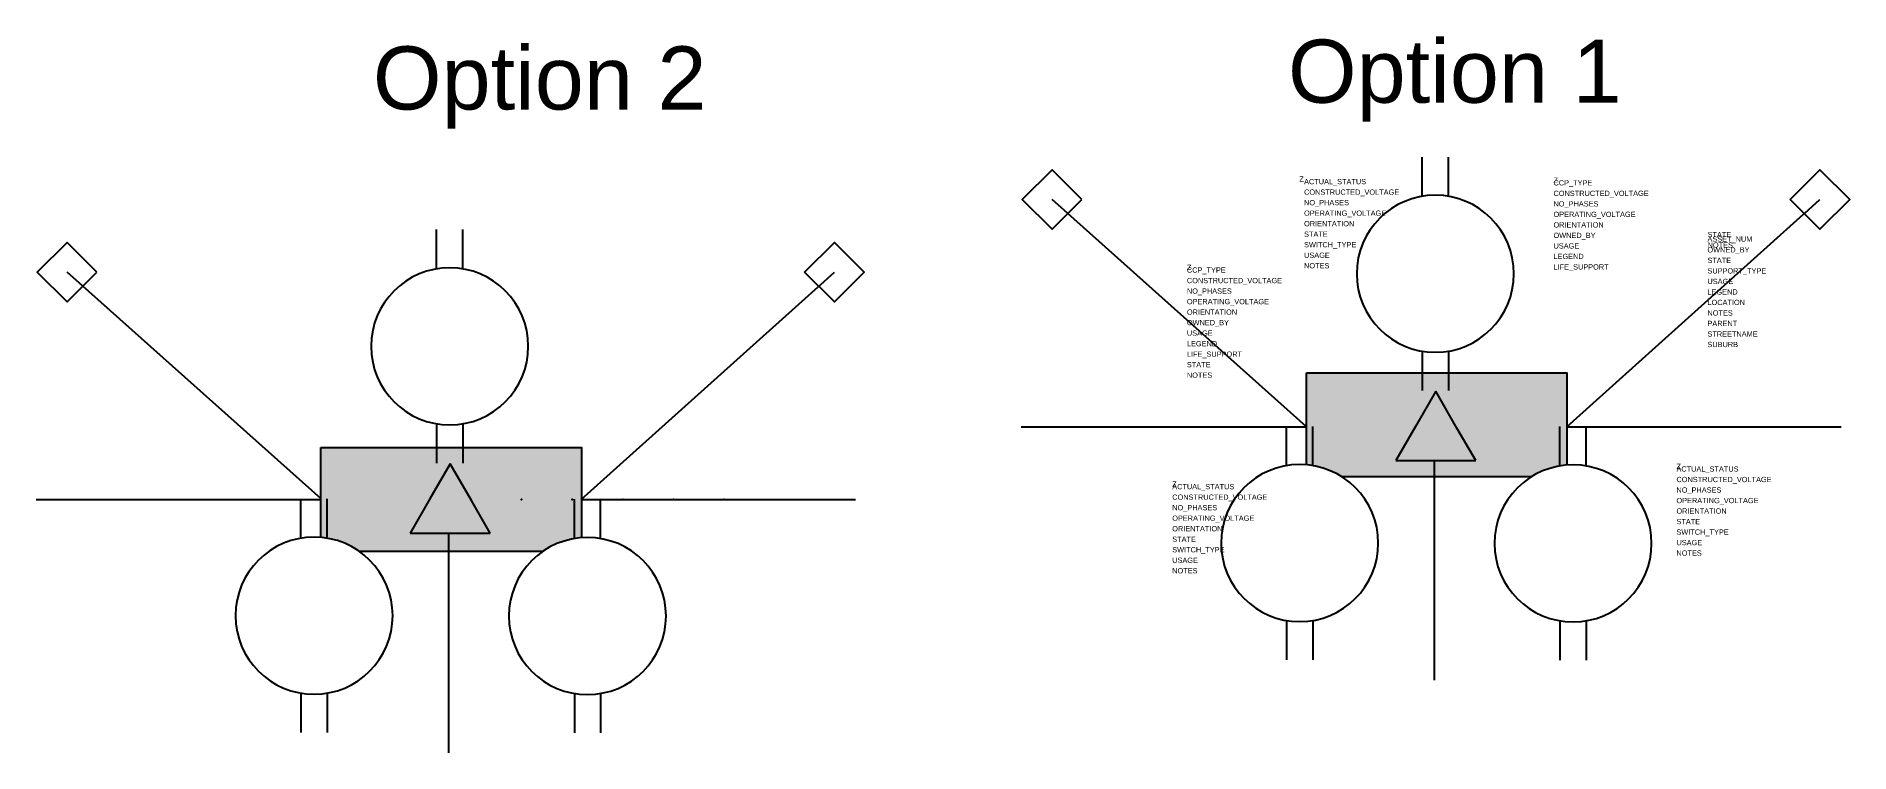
# Model space of a CAD drawing. Header units: metres. Extents: x 315338.8 to 315373.3, y 6257500 to 6257513.6.
import ezdxf
from ezdxf.enums import TextEntityAlignment as Align

# ---------------------------------------------------------------- set-up
doc = ezdxf.new("R2010")
doc.units = ezdxf.units.M
doc.layers.get('0').update_dxf_attribs({"color": 6})
for name, color, linetype in [('Equip_LV_EXT', 7, 'Continuous'), ('Equip_LV_NEW', 2, 'Continuous'), ('Mains_LV_EXT', 7, 'Continuous'), ('Services_SP_EXT', 7, 'Continuous'), ('Services_SP_NEW', 2, 'Continuous'), ('SupportsUG_SP_LV_EXT', 7, 'Continuous'), ('SupportsUG_SP_LV_NEW', 2, 'Continuous')]:
    doc.layers.add(name, color=color, linetype=linetype)
doc.styles.get("Standard").update_dxf_attribs({"font": 'arial.ttf'})

# ---------------------------------------------------------------- blocks, each defined once
blk = doc.blocks.new('CCP_NEW')
for tag, flags, p in [('CCP_TYPE', 9, (1.5, 0)), ('ORIENTATION', 9, (1.5, -0.2)), ('USAGE', 9, (1.5, -0.4)), ('LEGEND', 9, (1.5, -0.6)), ('STATE', 9, (1.5, -1)), ('LIFE_SUPPORT', 9, (1.5, -0.8)), ('OWNED_BY', 9, (1.5, -1.2)), ('OPERATED_BY', 9, (1.5, -1.4)), ('OPERATING_VOLTAGE', 9, (1.5, -1.8)), ('MAINTAINED_BY', 9, (1.5, -1.6)), ('CONSTRUCTED_VOLTAGE', 9, (1.5, -2)), ('Z', 1, (1.5, -2.4)), ('NUMBER_OF_PHASES', 9, (1.5, -2.2))]:
    blk.add_attdef(tag, text='', height=0.2, dxfattribs=dict(flags=flags)).set_placement(p, align=Align.MIDDLE_LEFT)
blk.add_wipeout([(0, 0.566), (0.566, 0), (0, -0.566), (-0.566, 0)])
blk.add_lwpolyline([(-0.566, 0), (0, 0.566), (0.566, 0), (0, -0.566), (-0.566, 0)])
blk = doc.blocks.new('*U48')
for tag, height, flags, p in [('ASSET_NUM', 2.5, 8, (3.809, 3.824)), ('STREET_CODE', 0.2, 9, (3.309, 1.824)), ('OWNED_BY', 0.2, 9, (3.309, 1.624)), ('OPERATED_BY', 0.2, 9, (3.309, 1.424)), ('STATE', 0.2, 9, (3.309, 1.024)), ('MAINTAINED_BY', 0.2, 9, (3.309, 1.224)), ('SUPPORT_TYPE', 0.2, 9, (3.309, 0.824)), ('USAGE', 0.2, 9, (3.309, 0.624)), ('LEGEND', 0.2, 9, (3.309, 0.424)), ('SUBURB', 0.2, 9, (3.309, 0.024)), ('PARENT', 0.2, 9, (3.309, 0.224)), ('STREETNAME', 0.2, 9, (3.309, -0.176)), ('LOCATION', 0.2, 9, (3.309, -0.376)), ('Z', 0.2, 1, (3.309, -0.776)), ('NOTES', 0.2, 9, (3.309, -0.576))]:
    blk.add_attdef(tag, text='', height=height, dxfattribs=dict(flags=flags)).set_placement(p, align=Align.MIDDLE_LEFT)
blk.add_wipeout([(-2.475, 0.99), (2.475, 0.99), (2.475, -0.99), (-2.475, -0.99)])
h = blk.add_hatch(color=256)
h.dxf.hatch_style = 2
h.paths.add_polyline_path([(-2.475, 0.99), (-2.475, -0.99), (2.475, -0.99), (2.475, 0.99)])
at = {"lineweight": -3}
blk.add_lwpolyline([(-2.475, 0.99), (2.475, 0.99), (2.475, -0.99), (-2.475, -0.99)], close=True, dxfattribs=at)
blk = doc.blocks.new('*U49')
blk.add_wipeout([(-1.168, 0.932), (-1.275, 0.778), (-1.363, 0.612), (-1.429, 0.436), (-1.472, 0.254), (-1.492, 0.067), (-1.489, -0.12), (-1.462, -0.306), (-1.412, -0.487), (-1.34, -0.66), (-1.247, -0.823), (-1.134, -0.973), (-1.003, -1.107), (-0.857, -1.224), (-0.696, -1.322), (-0.525, -1.399), (-0.346, -1.453), (-0.161, -1.485), (0.026, -1.494), (0.213, -1.479), (0.397, -1.44), (0.574, -1.379), (0.743, -1.296), (0.899, -1.193), (1.042, -1.071), (1.168, -0.932), (1.275, -0.778), (1.363, -0.612), (1.429, -0.436), (1.472, -0.254), (1.492, -0.067), (1.489, 0.12), (1.462, 0.306), (1.412, 0.487), (1.34, 0.66), (1.247, 0.823), (1.134, 0.973), (1.003, 1.107), (0.857, 1.224), (0.696, 1.322), (0.525, 1.399), (0.346, 1.453), (0.161, 1.485), (-0.026, 1.494), (-0.213, 1.479), (-0.397, 1.44), (-0.574, 1.379), (-0.743, 1.296), (-0.899, 1.193), (-1.042, 1.071)])
for p, q in [((-0.249, 1.473), (-0.249, 2.22)), ((0.249, 1.473), (0.249, 2.22)), ((-0.249, -1.473), (-0.249, -2.22)), ((0.249, -1.473), (0.249, -2.22))]:
    blk.add_line(p, q)
blk.add_lwpolyline([(1.494, 0, 1), (-1.494, 0, 1)], format="xyb", close=True)
for tag, p, flags in [('Z', (0, 0), 1), ('ORIENTATION', (0, 0), 9), ('USAGE', (0, -0.2), 9), ('NOTES', (0, -0.4), 9)]:
    blk.add_attdef(tag, p, '', height=0.2, dxfattribs=dict(flags=flags))
blk = doc.blocks.new('*U46')
for tag, height, flags, p in [('ASSET_NUM', 2.5, 8, (3.809, 3.824)), ('STREET_CODE', 0.2, 9, (3.309, 1.824)), ('OWNED_BY', 0.2, 9, (3.309, 1.624)), ('OPERATED_BY', 0.2, 9, (3.309, 1.424)), ('STATE', 0.2, 9, (3.309, 1.024)), ('MAINTAINED_BY', 0.2, 9, (3.309, 1.224)), ('SUPPORT_TYPE', 0.2, 9, (3.309, 0.824)), ('USAGE', 0.2, 9, (3.309, 0.624)), ('LEGEND', 0.2, 9, (3.309, 0.424)), ('SUBURB', 0.2, 9, (3.309, 0.024)), ('PARENT', 0.2, 9, (3.309, 0.224)), ('STREETNAME', 0.2, 9, (3.309, -0.176)), ('LOCATION', 0.2, 9, (3.309, -0.376)), ('Z', 0.2, 1, (3.309, -0.776)), ('NOTES', 0.2, 9, (3.309, -0.576))]:
    blk.add_attdef(tag, text='', height=height, dxfattribs=dict(flags=flags)).set_placement(p, align=Align.MIDDLE_LEFT)
blk.add_wipeout([(-2.475, 0.99), (2.475, 0.99), (2.475, -0.99), (-2.475, -0.99)])
h = blk.add_hatch(color=256)
h.dxf.hatch_style = 2
h.paths.add_polyline_path([(-2.475, 0.99), (-2.475, -0.99), (2.475, -0.99), (2.475, 0.99)])
at = {"lineweight": -3}
blk.add_lwpolyline([(-2.475, 0.99), (2.475, 0.99), (2.475, -0.99), (-2.475, -0.99)], close=True, dxfattribs=at)

msp = doc.modelspace()

# ---------------------------------------------------------------- linework, layer by layer
msp.add_point((315351.891, 6257504.786))

# ---------------------------------------------------------------- block references
at = {"layer": 'Services_SP_EXT', "xscale": -1}
msp.add_blockref('CCP_NEW', (315339.4, 6257509.109), dxfattribs=at)
at = {"layer": 'Services_SP_EXT'}
msp.add_blockref('CCP_NEW', (315353.985, 6257509.109), dxfattribs=at)
at = {"layer": 'Services_SP_NEW', "xscale": -1}
msp.add_blockref('CCP_NEW', (315358.123, 6257510.49), dxfattribs=at)
at = {"layer": 'Services_SP_NEW'}
msp.add_blockref('CCP_NEW', (315372.718, 6257510.49), dxfattribs=at)
at = {"layer": 'SupportsUG_SP_LV_EXT'}
msp.add_blockref('*U48', (315346.7, 6257504.785), dxfattribs=at)
at = {"layer": 'SupportsUG_SP_LV_NEW'}
msp.add_blockref('*U46', (315365.434, 6257506.203), dxfattribs=at)

# ---------------------------------------------------------------- texts
for s, p in [('Option 2', (315345.213, 6257512.202)), ('Option 1', (315362.606, 6257512.331))]:
    msp.add_text(s, height=1.2011).set_placement(p)
at = {"layer": 'Equip_LV_NEW', "flags": 1}
for p in [(315362.822, 6257510.831), (315369.99, 6257505.365), (315360.406, 6257505.029)]:
    msp.add_attdef('Z', p, 'null', height=0.1, dxfattribs=at)
at = {"layer": 'Equip_LV_NEW', "flags": 9}
for tag, text, p in [('STATE', 'Inservice', (315362.912, 6257509.831)), ('USAGE', 'LV', (315362.912, 6257509.431)), ('NOTES', '', (315362.912, 6257509.231)), ('ACTUAL_STATUS', 'Open', (315369.99, 6257505.365)), ('CONSTRUCTED_VOLTAGE', 'LV', (315369.99, 6257505.165)), ('NO_PHASES', '3', (315369.99, 6257504.965)), ('OPERATING_VOLTAGE', 'LV', (315369.99, 6257504.765)), ('ORIENTATION', 'UG', (315369.99, 6257504.565)), ('STATE', 'Inservice', (315369.99, 6257504.365)), ('SWITCH_TYPE', 'LV UG Link', (315369.99, 6257504.165)), ('STATE', 'Inservice', (315360.406, 6257504.029)), ('USAGE', 'LV', (315369.99, 6257503.965)), ('NOTES', '', (315369.99, 6257503.765)), ('USAGE', 'LV', (315360.406, 6257503.629)), ('NOTES', '', (315360.406, 6257503.429))]:
    msp.add_attdef(tag, text=text, height=0.1, dxfattribs=at).set_placement(p, align=Align.MIDDLE_LEFT)
at = {"layer": 'Services_SP_NEW', "flags": 1}
for p in [(315367.653, 6257510.808), (315360.685, 6257509.149)]:
    msp.add_attdef('Z', p, 'null', height=0.1, dxfattribs=at)
at = {"layer": 'Services_SP_NEW', "flags": 9}
for tag, text, p in [('CCP_TYPE', 'LV Customer', (315367.653, 6257510.808)), ('CONSTRUCTED_VOLTAGE', 'LV', (315367.653, 6257510.608)), ('NO_PHASES', '3', (315367.653, 6257510.408)), ('OPERATING_VOLTAGE', '', (315367.653, 6257510.208)), ('ORIENTATION', 'UG', (315367.653, 6257510.008)), ('OWNED_BY', 'IE', (315367.653, 6257509.808)), ('USAGE', 'LV', (315367.653, 6257509.608)), ('STATE', 'Inservice', (315370.582, 6257509.824)), ('NOTES', '', (315370.582, 6257509.624)), ('LEGEND', 'NEW CUSTOMER', (315367.653, 6257509.408)), ('CCP_TYPE', 'LV Customer', (315360.685, 6257509.149)), ('CONSTRUCTED_VOLTAGE', 'LV', (315360.685, 6257508.949)), ('LIFE_SUPPORT', '', (315367.653, 6257509.208)), ('NO_PHASES', '3', (315360.685, 6257508.749)), ('OPERATING_VOLTAGE', '', (315360.685, 6257508.549)), ('ORIENTATION', 'UG', (315360.685, 6257508.349)), ('OWNED_BY', 'IE', (315360.685, 6257508.149)), ('USAGE', 'LV', (315360.685, 6257507.949)), ('LEGEND', 'NEW CUSTOMER', (315360.685, 6257507.749)), ('LIFE_SUPPORT', '', (315360.685, 6257507.549)), ('STATE', 'Inservice', (315360.685, 6257507.349)), ('NOTES', '', (315360.685, 6257507.149))]:
    msp.add_attdef(tag, text=text, height=0.1, dxfattribs=at).set_placement(p, align=Align.MIDDLE_LEFT)
at = {"layer": 'SupportsUG_SP_LV_NEW'}
for tag, p, s, flags in [('ASSET_NUM', (315370.579, 6257509.688), '', 9), ('OWNED_BY', (315370.579, 6257509.483), 'IE', 9), ('STATE', (315370.579, 6257509.283), 'Inservice', 9), ('SUPPORT_TYPE', (315370.579, 6257509.083), '3 Switch', 9), ('USAGE', (315370.579, 6257508.883), 'LV', 9), ('LEGEND', (315370.579, 6257508.683), 'NEW PILLAR', 9), ('LOCATION', (315370.579, 6257508.483), '', 9), ('NOTES', (315370.579, 6257508.283), '', 9), ('STREETNAME', (315370.579, 6257507.883), '', 9), ('PARENT', (315370.579, 6257508.083), '', 9), ('SUBURB', (315370.579, 6257507.683), '', 1)]:
    msp.add_attdef(tag, p, s, height=0.1, dxfattribs=dict(at, flags=flags))

# ---------------------------------------------------------------- next in the draw order: linework, layer by layer
at = {"layer": 'Mains_LV_EXT'}
for p, q in [((315346.295, 6257504.794), (315345.92, 6257504.145)), ((315347.441, 6257504.145), (315347.084, 6257504.763)), ((315345.92, 6257504.145), (315346.649, 6257504.145)), ((315346.649, 6257504.145), (315347.441, 6257504.145)), ((315346.649, 6257504.145), (315346.649, 6257499.967))]:
    msp.add_line(p, q, dxfattribs=at)
at = {"layer": 'Services_SP_NEW'}
for p, q in [((315365.029, 6257506.175), (315364.654, 6257505.526)), ((315366.175, 6257505.526), (315365.818, 6257506.144)), ((315364.654, 6257505.526), (315365.383, 6257505.526)), ((315365.383, 6257505.526), (315366.175, 6257505.526)), ((315365.383, 6257505.526), (315365.383, 6257501.348))]:
    msp.add_line(p, q, dxfattribs=at)

# ---------------------------------------------------------------- next in the draw order: block references
at = {"layer": 'Equip_LV_EXT'}
for p in [(315346.673, 6257507.698), (315344.095, 6257502.575), (315349.291, 6257502.568)]:
    msp.add_blockref('*U49', p, dxfattribs=at)
at = {"layer": 'Equip_LV_NEW'}
for p in [(315365.407, 6257509.079), (315362.829, 6257503.956), (315368.025, 6257503.95)]:
    msp.add_blockref('*U49', p, dxfattribs=at)

# ---------------------------------------------------------------- next in the draw order: linework, layer by layer
for p in [(315348.035, 6257504.786), (315348.999, 6257504.786), (315349.963, 6257504.786), (315350.927, 6257504.786)]:
    msp.add_point(p)
at = {"layer": 'Mains_LV_EXT'}
for p, q in [((315346.681, 6257505.461), (315346.295, 6257504.794)), ((315347.084, 6257504.763), (315346.681, 6257505.461)), ((315338.815, 6257504.786), (315344.226, 6257504.787)), ((315349.174, 6257504.786), (315354.389, 6257504.786))]:
    msp.add_line(p, q, dxfattribs=at)
at = {"layer": 'Services_SP_EXT'}
for p, q in [((315344.231, 6257504.794), (315339.4, 6257509.109)), ((315349.174, 6257504.786), (315353.985, 6257509.109))]:
    msp.add_line(p, q, dxfattribs=at)
at = {"layer": 'Services_SP_NEW'}
for p, q in [((315362.954, 6257506.175), (315358.123, 6257510.49)), ((315367.906, 6257506.168), (315372.718, 6257510.49)), ((315365.415, 6257506.843), (315365.029, 6257506.175)), ((315365.818, 6257506.144), (315365.415, 6257506.843)), ((315357.538, 6257506.168), (315362.95, 6257506.168)), ((315367.906, 6257506.168), (315373.122, 6257506.168))]:
    msp.add_line(p, q, dxfattribs=at)

# ---------------------------------------------------------------- next in the draw order: texts
at = {"layer": 'Equip_LV_NEW', "flags": 9}
for tag, text, p in [('ACTUAL_STATUS', 'Open', (315362.912, 6257510.831)), ('CONSTRUCTED_VOLTAGE', 'LV', (315362.912, 6257510.631)), ('NO_PHASES', '3', (315362.912, 6257510.431)), ('OPERATING_VOLTAGE', 'LV', (315362.912, 6257510.231)), ('ORIENTATION', 'UG', (315362.912, 6257510.031)), ('SWITCH_TYPE', 'LV UG Link', (315362.912, 6257509.631)), ('ACTUAL_STATUS', 'Open', (315360.406, 6257505.029)), ('CONSTRUCTED_VOLTAGE', 'LV', (315360.406, 6257504.829)), ('OPERATING_VOLTAGE', 'LV', (315360.406, 6257504.429)), ('NO_PHASES', '3', (315360.406, 6257504.629)), ('ORIENTATION', 'UG', (315360.406, 6257504.229)), ('SWITCH_TYPE', 'LV UG Link', (315360.406, 6257503.829))]:
    msp.add_attdef(tag, text=text, height=0.1, dxfattribs=at).set_placement(p, align=Align.MIDDLE_LEFT)

doc.saveas('drawing.dxf')
